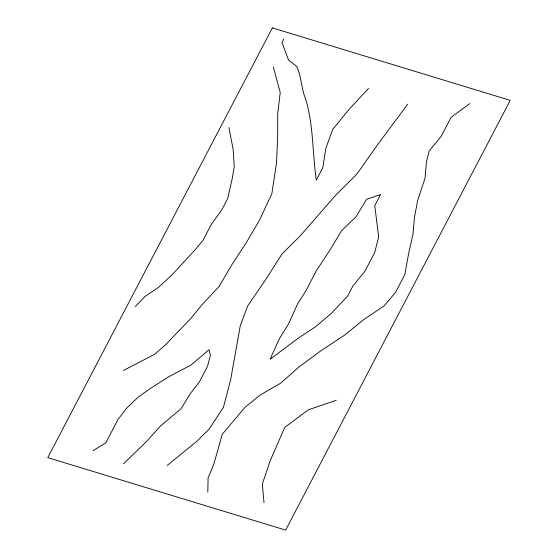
<?xml version="1.0" encoding="UTF-8"?>
<svg xmlns="http://www.w3.org/2000/svg" width="558" height="558" viewBox="0 0 558 558"><rect width="100%" height="100%" fill="white"/><g stroke="black" fill="none" stroke-linecap="round" stroke-linejoin="round"><path stroke-width="0.84" d="M207.827 492.128L208.071 477.927L213.847 464.123L222.272 434.257L244.913 407.424L259.951 395.141L280.528 383.248L299.144 366.864L320.236 351.233L344.391 335.246L364.241 319.239L384.169 305.847L395.483 292.434L404.843 274.529L408.595 253.618L412.997 234.2L414.406 217.766L417.635 200.587L425.029 178.19L426.438 161.757L429.228 150.932L441.134 136.396L451.073 117.368L469.759 103.6M283.715 39.144L281.964 42.499L288.577 60.083L296.73 66.458C301.522 76.704 301.264 88.52 305.575 98.989C313.673 125.397 312.327 153.031 316.323 180.101L322.761 167.791L325.921 147.996L332.798 129.337L348.869 109.584L368.587 88.345M407.71 104.158L378.638 143.301L356.722 174.249L335.77 195.105L299.988 236.097L282.027 253.974L266.096 278.958L247.759 305.805L240.296 325.586L230.663 379.733L223.409 407.361L209.229 428.983L197.26 440.904L167.184 465.477M135.336 306.586L144.899 296.528L158.179 287.6L171.976 274.934L195.272 249.6L203.014 240.282L211.203 224.616L221.868 209.703L227.713 198.515L232.121 179.097L234.248 166.772L233.181 149.586L228.913 127.524M123.513 463.844L146.88 441.127L160.606 425.852L181.043 408.728L190.473 393.432L199.387 381.881L207.569 366.208L210.359 355.383L208.978 349.775L190.948 365.037L169.137 376.552L149.795 388.828L138.342 397.01L126.952 407.814L118.038 419.365L105.755 442.871L93.06 450.676M123.506 370.435L155.026 354.093L165.831 344.412L190.948 318.339L202.847 303.803L218.987 286.666L231.926 264.659L246.099 243.03L259.616 219.908L271.83 193.786L276.545 162.797L277.675 135.894L277.71 113.853L280.214 92.565L273.399 67.134M336.279 400.232L308.267 409.858L284.768 427.351L270.281 460.559L262.302 484.072L264.025 502.758M378.652 236.711L374.767 252.39L364.82 271.418L352.921 285.954L347.655 296.026L331.515 313.164L315.898 326.563L298.384 338.092L270.065 359.303L279.349 338.783L288.779 323.494L297.484 304.089L305.742 291.039L316.267 270.895L330.441 249.266L341.622 230.621L356.004 216.839L366.606 199.311L380.605 194.498L374.76 205.686L378.652 236.711M272.36 27.9L47.772 457.637L285.64 530.1L510.228 100.363L272.36 27.9"/></g></svg>
